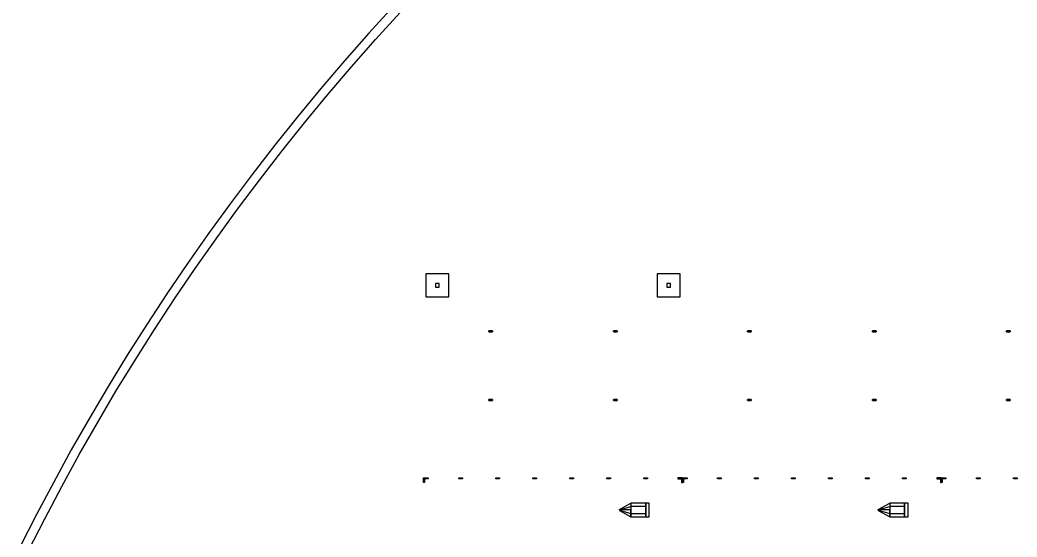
# Model space of a CAD drawing. Extents: x -50899 to 50899, y -48295 to 50898.
# Drawn here: x -45539 to -23771, y 22958 to 34244 of the extents above; entities that cross this region are included whole.
import ezdxf

# ---------------------------------------------------------------- set-up
doc = ezdxf.new("R2010")
doc.units = 0
doc.layers.add('GAP', color=1, linetype='continuous')
doc.layers.add('PIN', color=3, linetype='continuous')

# ---------------------------------------------------------------- blocks, each defined once
blk = doc.blocks.new('C1A')
at = {"layer": 'GAP'}
for points in [[(-100, 48400), (0, 48400), (0, 48380), (-80, 48380), (-80, 48300), (-100, 48300), (-100, 48400)], [(667, 48400), (747, 48400), (747, 48380), (667, 48380), (667, 48400)], [(1474, 48400), (1554, 48400), (1554, 48380), (1474, 48380), (1474, 48400)], [(2281, 48400), (2361, 48400), (2361, 48380), (2281, 48380), (2281, 48400)], [(3089, 48400), (3169, 48400), (3169, 48380), (3089, 48380), (3089, 48400)], [(3896, 48400), (3976, 48400), (3976, 48380), (3896, 48380), (3896, 48400)], [(4703, 48400), (4783, 48400), (4783, 48380), (4703, 48380), (4703, 48400)], [(5550, 48400), (5450, 48400), (5450, 48380), (5530, 48380), (5530, 48300), (5550, 48300), (5550, 48400)]]:
    blk.add_lwpolyline(points, dxfattribs=at)
blk = doc.blocks.new('C1AGAP')
for points in [[(-50, 52850), (-50, 52350), (450, 52350), (450, 52850), (-50, 52850)], [(5000, 52850), (5000, 52350), (5500, 52350), (5500, 52850), (5000, 52850)], [(160, 52640), (160, 52560), (240, 52560), (240, 52640), (160, 52640)], [(5210, 52640), (5210, 52560), (5290, 52560), (5290, 52640), (5210, 52640)], [(1323.35, 51611), (1323.35, 51589), (1322.65, 51589), (1322.65, 51611), (1323.35, 51611)], [(1323.35, 51611.2), (1323.35, 51611), (1401.65, 51611), (1401.65, 51611.2), (1323.35, 51611.2)], [(1346.35, 51607), (1346.35, 51606.8), (1378.65, 51606.8), (1378.65, 51607), (1346.35, 51607)], [(1347.05, 51606.8), (1347.05, 51593.2), (1346.35, 51593.2), (1346.35, 51606.8), (1347.05, 51606.8)], [(1346.35, 51593.2), (1346.35, 51593), (1378.65, 51593), (1378.65, 51593.2), (1346.35, 51593.2)], [(1358.5, 51611.2), (1358.5, 51611), (1366.5, 51611), (1366.5, 51611.2), (1358.5, 51611.2)], [(1358.5, 51611), (1360.5, 51611), (1360.5, 51611.2), (1358.5, 51611.2), (1358.5, 51611)], [(1358.5, 51607), (1358.5, 51606.8), (1366.5, 51606.8), (1366.5, 51607), (1358.5, 51607)], [(1358.5, 51607), (1360.5, 51607), (1360.5, 51606.8), (1358.5, 51606.8), (1358.5, 51607)], [(1358.5, 51593.2), (1358.5, 51593), (1366.5, 51593), (1366.5, 51593.2), (1358.5, 51593.2)], [(1358.5, 51593), (1360.5, 51593), (1360.5, 51593.2), (1358.5, 51593.2), (1358.5, 51593)], [(1360.5, 51611), (1363.5, 51609.5), (1363.5, 51609.7), (1360.5, 51611.2), (1360.5, 51611)], [(1360.5, 51607), (1363.5, 51608.5), (1363.5, 51608.3), (1360.5, 51606.8), (1360.5, 51607)], [(1360.5, 51593), (1363.5, 51591.5), (1363.5, 51591.7), (1360.5, 51593.2), (1360.5, 51593)], [(1360.5, 51589), (1363.5, 51590.5), (1363.5, 51590.3), (1360.5, 51588.8), (1360.5, 51589)], [(1363.5, 51609.5), (1364.3, 51609.5), (1364.3, 51609.7), (1363.5, 51609.7), (1363.5, 51609.5)], [(1363.5, 51608.5), (1364.3, 51608.5), (1364.3, 51608.3), (1363.5, 51608.3), (1363.5, 51608.5)], [(1363.5, 51591.5), (1364.3, 51591.5), (1364.3, 51591.7), (1363.5, 51591.7), (1363.5, 51591.5)], [(1363.5, 51590.5), (1364.3, 51590.5), (1364.3, 51590.3), (1363.5, 51590.3), (1363.5, 51590.5)], [(1364.3, 51607.8), (1364.5, 51607.8), (1364.5, 51610.2), (1364.3, 51610.2), (1364.3, 51607.8)], [(1364.3, 51589.8), (1364.5, 51589.8), (1364.5, 51592.2), (1364.3, 51592.2), (1364.3, 51589.8)], [(1364.5, 51610), (1366.5, 51611), (1366.5, 51611.2), (1364.5, 51610.2), (1364.5, 51610)], [(1364.5, 51608), (1366.5, 51607), (1366.5, 51606.8), (1364.5, 51607.8), (1364.5, 51608)], [(1364.5, 51592), (1366.5, 51593), (1366.5, 51593.2), (1364.5, 51592.2), (1364.5, 51592)], [(1364.5, 51590), (1366.5, 51589), (1366.5, 51588.8), (1364.5, 51589.8), (1364.5, 51590)], [(1377.95, 51606.8), (1377.95, 51593.2), (1378.65, 51593.2), (1378.65, 51606.8), (1377.95, 51606.8)], [(1401.65, 51611), (1401.65, 51589), (1402.35, 51589), (1402.35, 51611), (1401.65, 51611)], [(4048.35, 51611), (4048.35, 51589), (4047.65, 51589), (4047.65, 51611), (4048.35, 51611)], [(4048.35, 51611.2), (4048.35, 51611), (4126.65, 51611), (4126.65, 51611.2), (4048.35, 51611.2)], [(4071.35, 51607), (4071.35, 51606.8), (4103.65, 51606.8), (4103.65, 51607), (4071.35, 51607)], [(4072.05, 51606.8), (4072.05, 51593.2), (4071.35, 51593.2), (4071.35, 51606.8), (4072.05, 51606.8)], [(4071.35, 51593.2), (4071.35, 51593), (4103.65, 51593), (4103.65, 51593.2), (4071.35, 51593.2)], [(4083.5, 51611.2), (4083.5, 51611), (4091.5, 51611), (4091.5, 51611.2), (4083.5, 51611.2)], [(4083.5, 51611), (4085.5, 51611), (4085.5, 51611.2), (4083.5, 51611.2), (4083.5, 51611)], [(4083.5, 51607), (4083.5, 51606.8), (4091.5, 51606.8), (4091.5, 51607), (4083.5, 51607)], [(4083.5, 51607), (4085.5, 51607), (4085.5, 51606.8), (4083.5, 51606.8), (4083.5, 51607)], [(4083.5, 51593.2), (4083.5, 51593), (4091.5, 51593), (4091.5, 51593.2), (4083.5, 51593.2)], [(4083.5, 51593), (4085.5, 51593), (4085.5, 51593.2), (4083.5, 51593.2), (4083.5, 51593)], [(4085.5, 51611), (4088.5, 51609.5), (4088.5, 51609.7), (4085.5, 51611.2), (4085.5, 51611)], [(4085.5, 51607), (4088.5, 51608.5), (4088.5, 51608.3), (4085.5, 51606.8), (4085.5, 51607)], [(4085.5, 51593), (4088.5, 51591.5), (4088.5, 51591.7), (4085.5, 51593.2), (4085.5, 51593)], [(4085.5, 51589), (4088.5, 51590.5), (4088.5, 51590.3), (4085.5, 51588.8), (4085.5, 51589)], [(4088.5, 51609.5), (4089.3, 51609.5), (4089.3, 51609.7), (4088.5, 51609.7), (4088.5, 51609.5)], [(4088.5, 51608.5), (4089.3, 51608.5), (4089.3, 51608.3), (4088.5, 51608.3), (4088.5, 51608.5)], [(4088.5, 51591.5), (4089.3, 51591.5), (4089.3, 51591.7), (4088.5, 51591.7), (4088.5, 51591.5)], [(4088.5, 51590.5), (4089.3, 51590.5), (4089.3, 51590.3), (4088.5, 51590.3), (4088.5, 51590.5)], [(4089.3, 51607.8), (4089.5, 51607.8), (4089.5, 51610.2), (4089.3, 51610.2), (4089.3, 51607.8)], [(4089.3, 51589.8), (4089.5, 51589.8), (4089.5, 51592.2), (4089.3, 51592.2), (4089.3, 51589.8)], [(4089.5, 51610), (4091.5, 51611), (4091.5, 51611.2), (4089.5, 51610.2), (4089.5, 51610)], [(4089.5, 51608), (4091.5, 51607), (4091.5, 51606.8), (4089.5, 51607.8), (4089.5, 51608)], [(4089.5, 51592), (4091.5, 51593), (4091.5, 51593.2), (4089.5, 51592.2), (4089.5, 51592)], [(4089.5, 51590), (4091.5, 51589), (4091.5, 51588.8), (4089.5, 51589.8), (4089.5, 51590)], [(4102.95, 51606.8), (4102.95, 51593.2), (4103.65, 51593.2), (4103.65, 51606.8), (4102.95, 51606.8)], [(4126.65, 51611), (4126.65, 51589), (4127.35, 51589), (4127.35, 51611), (4126.65, 51611)], [(1323.35, 51589), (1323.35, 51588.8), (1401.65, 51588.8), (1401.65, 51589), (1323.35, 51589)], [(1358.5, 51589), (1358.5, 51588.8), (1366.5, 51588.8), (1366.5, 51589), (1358.5, 51589)], [(1358.5, 51589), (1360.5, 51589), (1360.5, 51588.8), (1358.5, 51588.8), (1358.5, 51589)], [(4048.35, 51589), (4048.35, 51588.8), (4126.65, 51588.8), (4126.65, 51589), (4048.35, 51589)], [(4083.5, 51589), (4083.5, 51588.8), (4091.5, 51588.8), (4091.5, 51589), (4083.5, 51589)], [(4083.5, 51589), (4085.5, 51589), (4085.5, 51588.8), (4083.5, 51588.8), (4083.5, 51589)], [(1323.35, 50111), (1323.35, 50089), (1322.65, 50089), (1322.65, 50111), (1323.35, 50111)], [(1323.35, 50111.2), (1323.35, 50111), (1401.65, 50111), (1401.65, 50111.2), (1323.35, 50111.2)], [(1323.35, 50089), (1323.35, 50088.8), (1401.65, 50088.8), (1401.65, 50089), (1323.35, 50089)], [(1346.35, 50107), (1346.35, 50106.8), (1378.65, 50106.8), (1378.65, 50107), (1346.35, 50107)], [(1347.05, 50106.8), (1347.05, 50093.2), (1346.35, 50093.2), (1346.35, 50106.8), (1347.05, 50106.8)], [(1346.35, 50093.2), (1346.35, 50093), (1378.65, 50093), (1378.65, 50093.2), (1346.35, 50093.2)], [(1358.5, 50111.2), (1358.5, 50111), (1366.5, 50111), (1366.5, 50111.2), (1358.5, 50111.2)], [(1358.5, 50111), (1360.5, 50111), (1360.5, 50111.2), (1358.5, 50111.2), (1358.5, 50111)], [(1358.5, 50107), (1358.5, 50106.8), (1366.5, 50106.8), (1366.5, 50107), (1358.5, 50107)], [(1358.5, 50107), (1360.5, 50107), (1360.5, 50106.8), (1358.5, 50106.8), (1358.5, 50107)], [(1358.5, 50093.2), (1358.5, 50093), (1366.5, 50093), (1366.5, 50093.2), (1358.5, 50093.2)], [(1358.5, 50093), (1360.5, 50093), (1360.5, 50093.2), (1358.5, 50093.2), (1358.5, 50093)], [(1358.5, 50089), (1358.5, 50088.8), (1366.5, 50088.8), (1366.5, 50089), (1358.5, 50089)], [(1358.5, 50089), (1360.5, 50089), (1360.5, 50088.8), (1358.5, 50088.8), (1358.5, 50089)], [(1360.5, 50111), (1363.5, 50109.5), (1363.5, 50109.7), (1360.5, 50111.2), (1360.5, 50111)], [(1360.5, 50107), (1363.5, 50108.5), (1363.5, 50108.3), (1360.5, 50106.8), (1360.5, 50107)], [(1360.5, 50093), (1363.5, 50091.5), (1363.5, 50091.7), (1360.5, 50093.2), (1360.5, 50093)], [(1360.5, 50089), (1363.5, 50090.5), (1363.5, 50090.3), (1360.5, 50088.8), (1360.5, 50089)], [(1363.5, 50109.5), (1364.3, 50109.5), (1364.3, 50109.7), (1363.5, 50109.7), (1363.5, 50109.5)], [(1363.5, 50108.5), (1364.3, 50108.5), (1364.3, 50108.3), (1363.5, 50108.3), (1363.5, 50108.5)], [(1363.5, 50091.5), (1364.3, 50091.5), (1364.3, 50091.7), (1363.5, 50091.7), (1363.5, 50091.5)], [(1363.5, 50090.5), (1364.3, 50090.5), (1364.3, 50090.3), (1363.5, 50090.3), (1363.5, 50090.5)], [(1364.3, 50107.8), (1364.5, 50107.8), (1364.5, 50110.2), (1364.3, 50110.2), (1364.3, 50107.8)], [(1364.3, 50089.8), (1364.5, 50089.8), (1364.5, 50092.2), (1364.3, 50092.2), (1364.3, 50089.8)], [(1364.5, 50110), (1366.5, 50111), (1366.5, 50111.2), (1364.5, 50110.2), (1364.5, 50110)], [(1364.5, 50108), (1366.5, 50107), (1366.5, 50106.8), (1364.5, 50107.8), (1364.5, 50108)], [(1364.5, 50092), (1366.5, 50093), (1366.5, 50093.2), (1364.5, 50092.2), (1364.5, 50092)], [(1364.5, 50090), (1366.5, 50089), (1366.5, 50088.8), (1364.5, 50089.8), (1364.5, 50090)], [(1377.95, 50106.8), (1377.95, 50093.2), (1378.65, 50093.2), (1378.65, 50106.8), (1377.95, 50106.8)], [(1401.65, 50111), (1401.65, 50089), (1402.35, 50089), (1402.35, 50111), (1401.65, 50111)], [(4048.35, 50111), (4048.35, 50089), (4047.65, 50089), (4047.65, 50111), (4048.35, 50111)], [(4048.35, 50111.2), (4048.35, 50111), (4126.65, 50111), (4126.65, 50111.2), (4048.35, 50111.2)], [(4048.35, 50089), (4048.35, 50088.8), (4126.65, 50088.8), (4126.65, 50089), (4048.35, 50089)], [(4071.35, 50107), (4071.35, 50106.8), (4103.65, 50106.8), (4103.65, 50107), (4071.35, 50107)], [(4072.05, 50106.8), (4072.05, 50093.2), (4071.35, 50093.2), (4071.35, 50106.8), (4072.05, 50106.8)], [(4071.35, 50093.2), (4071.35, 50093), (4103.65, 50093), (4103.65, 50093.2), (4071.35, 50093.2)], [(4083.5, 50111.2), (4083.5, 50111), (4091.5, 50111), (4091.5, 50111.2), (4083.5, 50111.2)], [(4083.5, 50111), (4085.5, 50111), (4085.5, 50111.2), (4083.5, 50111.2), (4083.5, 50111)], [(4083.5, 50107), (4083.5, 50106.8), (4091.5, 50106.8), (4091.5, 50107), (4083.5, 50107)], [(4083.5, 50107), (4085.5, 50107), (4085.5, 50106.8), (4083.5, 50106.8), (4083.5, 50107)], [(4083.5, 50093.2), (4083.5, 50093), (4091.5, 50093), (4091.5, 50093.2), (4083.5, 50093.2)], [(4083.5, 50093), (4085.5, 50093), (4085.5, 50093.2), (4083.5, 50093.2), (4083.5, 50093)], [(4083.5, 50089), (4083.5, 50088.8), (4091.5, 50088.8), (4091.5, 50089), (4083.5, 50089)], [(4083.5, 50089), (4085.5, 50089), (4085.5, 50088.8), (4083.5, 50088.8), (4083.5, 50089)], [(4085.5, 50111), (4088.5, 50109.5), (4088.5, 50109.7), (4085.5, 50111.2), (4085.5, 50111)], [(4085.5, 50107), (4088.5, 50108.5), (4088.5, 50108.3), (4085.5, 50106.8), (4085.5, 50107)], [(4085.5, 50093), (4088.5, 50091.5), (4088.5, 50091.7), (4085.5, 50093.2), (4085.5, 50093)], [(4085.5, 50089), (4088.5, 50090.5), (4088.5, 50090.3), (4085.5, 50088.8), (4085.5, 50089)], [(4088.5, 50109.5), (4089.3, 50109.5), (4089.3, 50109.7), (4088.5, 50109.7), (4088.5, 50109.5)], [(4088.5, 50108.5), (4089.3, 50108.5), (4089.3, 50108.3), (4088.5, 50108.3), (4088.5, 50108.5)], [(4088.5, 50091.5), (4089.3, 50091.5), (4089.3, 50091.7), (4088.5, 50091.7), (4088.5, 50091.5)], [(4088.5, 50090.5), (4089.3, 50090.5), (4089.3, 50090.3), (4088.5, 50090.3), (4088.5, 50090.5)], [(4089.3, 50107.8), (4089.5, 50107.8), (4089.5, 50110.2), (4089.3, 50110.2), (4089.3, 50107.8)], [(4089.3, 50089.8), (4089.5, 50089.8), (4089.5, 50092.2), (4089.3, 50092.2), (4089.3, 50089.8)], [(4089.5, 50110), (4091.5, 50111), (4091.5, 50111.2), (4089.5, 50110.2), (4089.5, 50110)], [(4089.5, 50108), (4091.5, 50107), (4091.5, 50106.8), (4089.5, 50107.8), (4089.5, 50108)], [(4089.5, 50092), (4091.5, 50093), (4091.5, 50093.2), (4089.5, 50092.2), (4089.5, 50092)], [(4089.5, 50090), (4091.5, 50089), (4091.5, 50088.8), (4089.5, 50089.8), (4089.5, 50090)], [(4102.95, 50106.8), (4102.95, 50093.2), (4103.65, 50093.2), (4103.65, 50106.8), (4102.95, 50106.8)], [(4126.65, 50111), (4126.65, 50089), (4127.35, 50089), (4127.35, 50111), (4126.65, 50111)], [(4425, 47700), (4175, 47700), (4175, 47709.84), (4425, 47850), (4425, 47700)], [(4425, 47700), (4175, 47700), (4175, 47709.84), (4425, 47850), (4425, 47700)], [(4425, 47700), (4175, 47700), (4175, 47690.16), (4425, 47550), (4425, 47700)], [(4425, 47700), (4175, 47700), (4175, 47690.16), (4425, 47550), (4425, 47700)], [(4750, 47850), (4425, 47850), (4425, 47550), (4750, 47550), (4750, 47850)], [(4750, 47850), (4425, 47850), (4425, 47550), (4750, 47550), (4750, 47850)], [(4825, 47850), (4750, 47850), (4750, 47550), (4825, 47550), (4825, 47850)], [(4825, 47850), (4750, 47850), (4750, 47550), (4825, 47550), (4825, 47850)]]:
    blk.add_lwpolyline(points)
blk = doc.blocks.new('C1APIN')
for points in [[(1346.35, 51611), (1346.35, 51589), (1323.35, 51589), (1323.35, 51611), (1346.35, 51611)], [(1346.35, 51611), (1346.35, 51607), (1378.65, 51607), (1378.65, 51611), (1346.35, 51611)], [(1346.35, 51593), (1346.35, 51589), (1378.65, 51589), (1378.65, 51593), (1346.35, 51593)], [(1358.5, 51611), (1358.5, 51607), (1366.5, 51607), (1366.5, 51611), (1358.5, 51611)], [(1358.5, 51607), (1360.5, 51607), (1360.5, 51611), (1358.5, 51611), (1358.5, 51607)], [(1358.5, 51593), (1358.5, 51589), (1366.5, 51589), (1366.5, 51593), (1358.5, 51593)], [(1358.5, 51589), (1360.5, 51589), (1360.5, 51593), (1358.5, 51593), (1358.5, 51589)], [(1360.5, 51609), (1363.5, 51609), (1363.5, 51609.5), (1360.5, 51611), (1360.5, 51609)], [(1360.5, 51609), (1363.5, 51609), (1363.5, 51608.5), (1360.5, 51607), (1360.5, 51609)], [(1360.5, 51591), (1363.5, 51591), (1363.5, 51591.5), (1360.5, 51593), (1360.5, 51591)], [(1360.5, 51591), (1363.5, 51591), (1363.5, 51590.5), (1360.5, 51589), (1360.5, 51591)], [(1363.5, 51608.5), (1364.3, 51608.5), (1364.3, 51609.5), (1363.5, 51609.5), (1363.5, 51608.5)], [(1363.5, 51590.5), (1364.3, 51590.5), (1364.3, 51591.5), (1363.5, 51591.5), (1363.5, 51590.5)], [(1364.5, 51609), (1366.5, 51609), (1366.5, 51611), (1364.5, 51610), (1364.5, 51609)], [(1364.5, 51609), (1366.5, 51609), (1366.5, 51607), (1364.5, 51608), (1364.5, 51609)], [(1364.5, 51591), (1366.5, 51591), (1366.5, 51593), (1364.5, 51592), (1364.5, 51591)], [(1364.5, 51591), (1366.5, 51591), (1366.5, 51589), (1364.5, 51590), (1364.5, 51591)], [(1378.65, 51611), (1378.65, 51589), (1401.65, 51589), (1401.65, 51611), (1378.65, 51611)], [(4071.35, 51611), (4071.35, 51589), (4048.35, 51589), (4048.35, 51611), (4071.35, 51611)], [(4071.35, 51611), (4071.35, 51607), (4103.65, 51607), (4103.65, 51611), (4071.35, 51611)], [(4071.35, 51593), (4071.35, 51589), (4103.65, 51589), (4103.65, 51593), (4071.35, 51593)], [(4083.5, 51611), (4083.5, 51607), (4091.5, 51607), (4091.5, 51611), (4083.5, 51611)], [(4083.5, 51607), (4085.5, 51607), (4085.5, 51611), (4083.5, 51611), (4083.5, 51607)], [(4083.5, 51593), (4083.5, 51589), (4091.5, 51589), (4091.5, 51593), (4083.5, 51593)], [(4083.5, 51589), (4085.5, 51589), (4085.5, 51593), (4083.5, 51593), (4083.5, 51589)], [(4085.5, 51609), (4088.5, 51609), (4088.5, 51609.5), (4085.5, 51611), (4085.5, 51609)], [(4085.5, 51609), (4088.5, 51609), (4088.5, 51608.5), (4085.5, 51607), (4085.5, 51609)], [(4085.5, 51591), (4088.5, 51591), (4088.5, 51591.5), (4085.5, 51593), (4085.5, 51591)], [(4085.5, 51591), (4088.5, 51591), (4088.5, 51590.5), (4085.5, 51589), (4085.5, 51591)], [(4088.5, 51608.5), (4089.3, 51608.5), (4089.3, 51609.5), (4088.5, 51609.5), (4088.5, 51608.5)], [(4088.5, 51590.5), (4089.3, 51590.5), (4089.3, 51591.5), (4088.5, 51591.5), (4088.5, 51590.5)], [(4089.5, 51609), (4091.5, 51609), (4091.5, 51611), (4089.5, 51610), (4089.5, 51609)], [(4089.5, 51609), (4091.5, 51609), (4091.5, 51607), (4089.5, 51608), (4089.5, 51609)], [(4089.5, 51591), (4091.5, 51591), (4091.5, 51593), (4089.5, 51592), (4089.5, 51591)], [(4089.5, 51591), (4091.5, 51591), (4091.5, 51589), (4089.5, 51590), (4089.5, 51591)], [(4103.65, 51611), (4103.65, 51589), (4126.65, 51589), (4126.65, 51611), (4103.65, 51611)], [(1346.35, 50111), (1346.35, 50089), (1323.35, 50089), (1323.35, 50111), (1346.35, 50111)], [(1346.35, 50111), (1346.35, 50107), (1378.65, 50107), (1378.65, 50111), (1346.35, 50111)], [(1346.35, 50093), (1346.35, 50089), (1378.65, 50089), (1378.65, 50093), (1346.35, 50093)], [(1358.5, 50111), (1358.5, 50107), (1366.5, 50107), (1366.5, 50111), (1358.5, 50111)], [(1358.5, 50107), (1360.5, 50107), (1360.5, 50111), (1358.5, 50111), (1358.5, 50107)], [(1358.5, 50093), (1358.5, 50089), (1366.5, 50089), (1366.5, 50093), (1358.5, 50093)], [(1358.5, 50089), (1360.5, 50089), (1360.5, 50093), (1358.5, 50093), (1358.5, 50089)], [(1360.5, 50109), (1363.5, 50109), (1363.5, 50109.5), (1360.5, 50111), (1360.5, 50109)], [(1360.5, 50109), (1363.5, 50109), (1363.5, 50108.5), (1360.5, 50107), (1360.5, 50109)], [(1360.5, 50091), (1363.5, 50091), (1363.5, 50091.5), (1360.5, 50093), (1360.5, 50091)], [(1360.5, 50091), (1363.5, 50091), (1363.5, 50090.5), (1360.5, 50089), (1360.5, 50091)], [(1363.5, 50108.5), (1364.3, 50108.5), (1364.3, 50109.5), (1363.5, 50109.5), (1363.5, 50108.5)], [(1363.5, 50090.5), (1364.3, 50090.5), (1364.3, 50091.5), (1363.5, 50091.5), (1363.5, 50090.5)], [(1364.5, 50109), (1366.5, 50109), (1366.5, 50111), (1364.5, 50110), (1364.5, 50109)], [(1364.5, 50109), (1366.5, 50109), (1366.5, 50107), (1364.5, 50108), (1364.5, 50109)], [(1364.5, 50091), (1366.5, 50091), (1366.5, 50093), (1364.5, 50092), (1364.5, 50091)], [(1364.5, 50091), (1366.5, 50091), (1366.5, 50089), (1364.5, 50090), (1364.5, 50091)], [(1378.65, 50111), (1378.65, 50089), (1401.65, 50089), (1401.65, 50111), (1378.65, 50111)], [(4071.35, 50111), (4071.35, 50089), (4048.35, 50089), (4048.35, 50111), (4071.35, 50111)], [(4071.35, 50111), (4071.35, 50107), (4103.65, 50107), (4103.65, 50111), (4071.35, 50111)], [(4071.35, 50093), (4071.35, 50089), (4103.65, 50089), (4103.65, 50093), (4071.35, 50093)], [(4083.5, 50111), (4083.5, 50107), (4091.5, 50107), (4091.5, 50111), (4083.5, 50111)], [(4083.5, 50107), (4085.5, 50107), (4085.5, 50111), (4083.5, 50111), (4083.5, 50107)], [(4083.5, 50093), (4083.5, 50089), (4091.5, 50089), (4091.5, 50093), (4083.5, 50093)], [(4083.5, 50089), (4085.5, 50089), (4085.5, 50093), (4083.5, 50093), (4083.5, 50089)], [(4085.5, 50109), (4088.5, 50109), (4088.5, 50109.5), (4085.5, 50111), (4085.5, 50109)], [(4085.5, 50109), (4088.5, 50109), (4088.5, 50108.5), (4085.5, 50107), (4085.5, 50109)], [(4085.5, 50091), (4088.5, 50091), (4088.5, 50091.5), (4085.5, 50093), (4085.5, 50091)], [(4085.5, 50091), (4088.5, 50091), (4088.5, 50090.5), (4085.5, 50089), (4085.5, 50091)], [(4088.5, 50108.5), (4089.3, 50108.5), (4089.3, 50109.5), (4088.5, 50109.5), (4088.5, 50108.5)], [(4088.5, 50090.5), (4089.3, 50090.5), (4089.3, 50091.5), (4088.5, 50091.5), (4088.5, 50090.5)], [(4089.5, 50109), (4091.5, 50109), (4091.5, 50111), (4089.5, 50110), (4089.5, 50109)], [(4089.5, 50109), (4091.5, 50109), (4091.5, 50107), (4089.5, 50108), (4089.5, 50109)], [(4089.5, 50091), (4091.5, 50091), (4091.5, 50093), (4089.5, 50092), (4089.5, 50091)], [(4089.5, 50091), (4091.5, 50091), (4091.5, 50089), (4089.5, 50090), (4089.5, 50091)], [(4103.65, 50111), (4103.65, 50089), (4126.65, 50089), (4126.65, 50111), (4103.65, 50111)], [(4425, 47700), (4175, 47700), (4175, 47705), (4425, 47775), (4425, 47700)], [(4425, 47700), (4175, 47700), (4175, 47705), (4425, 47775), (4425, 47700)], [(4425, 47700), (4175, 47700), (4175, 47695), (4425, 47625), (4425, 47700)], [(4425, 47700), (4175, 47700), (4175, 47695), (4425, 47625), (4425, 47700)], [(4750, 47775), (4425, 47775), (4425, 47625), (4750, 47625), (4750, 47775)], [(4750, 47775), (4425, 47775), (4425, 47625), (4750, 47625), (4750, 47775)]]:
    blk.add_lwpolyline(points)
blk = doc.blocks.new('C1B')
at = {"layer": 'GAP'}
for points in [[(-100, 48400), (0, 48400), (0, 48380), (-80, 48380), (-80, 48300), (-100, 48300), (-100, 48400)], [(667, 48400), (747, 48400), (747, 48380), (667, 48380), (667, 48400)], [(1474, 48400), (1554, 48400), (1554, 48380), (1474, 48380), (1474, 48400)], [(2281, 48400), (2361, 48400), (2361, 48380), (2281, 48380), (2281, 48400)], [(3089, 48400), (3169, 48400), (3169, 48380), (3089, 48380), (3089, 48400)], [(3896, 48400), (3976, 48400), (3976, 48380), (3896, 48380), (3896, 48400)], [(4703, 48400), (4783, 48400), (4783, 48380), (4703, 48380), (4703, 48400)], [(5550, 48400), (5450, 48400), (5450, 48380), (5530, 48380), (5530, 48300), (5550, 48300), (5550, 48400)]]:
    blk.add_lwpolyline(points, dxfattribs=at)
blk = doc.blocks.new('C1BGAP')
for points in [[(1323.35, 51611), (1323.35, 51589), (1322.65, 51589), (1322.65, 51611), (1323.35, 51611)], [(1323.35, 51611.2), (1323.35, 51611), (1401.65, 51611), (1401.65, 51611.2), (1323.35, 51611.2)], [(1346.35, 51607), (1346.35, 51606.8), (1378.65, 51606.8), (1378.65, 51607), (1346.35, 51607)], [(1347.05, 51606.8), (1347.05, 51593.2), (1346.35, 51593.2), (1346.35, 51606.8), (1347.05, 51606.8)], [(1346.35, 51593.2), (1346.35, 51593), (1378.65, 51593), (1378.65, 51593.2), (1346.35, 51593.2)], [(1358.5, 51611.2), (1358.5, 51611), (1366.5, 51611), (1366.5, 51611.2), (1358.5, 51611.2)], [(1358.5, 51611), (1360.5, 51611), (1360.5, 51611.2), (1358.5, 51611.2), (1358.5, 51611)], [(1358.5, 51607), (1358.5, 51606.8), (1366.5, 51606.8), (1366.5, 51607), (1358.5, 51607)], [(1358.5, 51607), (1360.5, 51607), (1360.5, 51606.8), (1358.5, 51606.8), (1358.5, 51607)], [(1358.5, 51593.2), (1358.5, 51593), (1366.5, 51593), (1366.5, 51593.2), (1358.5, 51593.2)], [(1358.5, 51593), (1360.5, 51593), (1360.5, 51593.2), (1358.5, 51593.2), (1358.5, 51593)], [(1360.5, 51611), (1363.5, 51609.45), (1363.5, 51609.65), (1360.5, 51611.2), (1360.5, 51611)], [(1360.5, 51607), (1363.5, 51608.55), (1363.5, 51608.35), (1360.5, 51606.8), (1360.5, 51607)], [(1360.5, 51593), (1363.5, 51591.45), (1363.5, 51591.65), (1360.5, 51593.2), (1360.5, 51593)], [(1360.5, 51589), (1363.5, 51590.55), (1363.5, 51590.35), (1360.5, 51588.8), (1360.5, 51589)], [(1363.5, 51609.45), (1364.3, 51609.45), (1364.3, 51609.65), (1363.5, 51609.65), (1363.5, 51609.45)], [(1363.5, 51608.55), (1364.3, 51608.55), (1364.3, 51608.35), (1363.5, 51608.35), (1363.5, 51608.55)], [(1363.5, 51591.45), (1364.3, 51591.45), (1364.3, 51591.65), (1363.5, 51591.65), (1363.5, 51591.45)], [(1363.5, 51590.55), (1364.3, 51590.55), (1364.3, 51590.35), (1363.5, 51590.35), (1363.5, 51590.55)], [(1364.3, 51607.8), (1364.5, 51607.8), (1364.5, 51610.2), (1364.3, 51610.2), (1364.3, 51607.8)], [(1364.3, 51589.8), (1364.5, 51589.8), (1364.5, 51592.2), (1364.3, 51592.2), (1364.3, 51589.8)], [(1364.5, 51610), (1366.5, 51611), (1366.5, 51611.2), (1364.5, 51610.2), (1364.5, 51610)], [(1364.5, 51608), (1366.5, 51607), (1366.5, 51606.8), (1364.5, 51607.8), (1364.5, 51608)], [(1364.5, 51592), (1366.5, 51593), (1366.5, 51593.2), (1364.5, 51592.2), (1364.5, 51592)], [(1364.5, 51590), (1366.5, 51589), (1366.5, 51588.8), (1364.5, 51589.8), (1364.5, 51590)], [(1377.95, 51606.8), (1377.95, 51593.2), (1378.65, 51593.2), (1378.65, 51606.8), (1377.95, 51606.8)], [(1401.65, 51611), (1401.65, 51589), (1402.35, 51589), (1402.35, 51611), (1401.65, 51611)], [(4048.35, 51611), (4048.35, 51589), (4047.65, 51589), (4047.65, 51611), (4048.35, 51611)], [(4048.35, 51611.2), (4048.35, 51611), (4126.65, 51611), (4126.65, 51611.2), (4048.35, 51611.2)], [(4071.35, 51607), (4071.35, 51606.8), (4103.65, 51606.8), (4103.65, 51607), (4071.35, 51607)], [(4072.05, 51606.8), (4072.05, 51593.2), (4071.35, 51593.2), (4071.35, 51606.8), (4072.05, 51606.8)], [(4071.35, 51593.2), (4071.35, 51593), (4103.65, 51593), (4103.65, 51593.2), (4071.35, 51593.2)], [(4083.5, 51611.2), (4083.5, 51611), (4091.5, 51611), (4091.5, 51611.2), (4083.5, 51611.2)], [(4083.5, 51611), (4085.5, 51611), (4085.5, 51611.2), (4083.5, 51611.2), (4083.5, 51611)], [(4083.5, 51607), (4083.5, 51606.8), (4091.5, 51606.8), (4091.5, 51607), (4083.5, 51607)], [(4083.5, 51607), (4085.5, 51607), (4085.5, 51606.8), (4083.5, 51606.8), (4083.5, 51607)], [(4083.5, 51593.2), (4083.5, 51593), (4091.5, 51593), (4091.5, 51593.2), (4083.5, 51593.2)], [(4083.5, 51593), (4085.5, 51593), (4085.5, 51593.2), (4083.5, 51593.2), (4083.5, 51593)], [(4085.5, 51611), (4088.5, 51609.45), (4088.5, 51609.65), (4085.5, 51611.2), (4085.5, 51611)], [(4085.5, 51607), (4088.5, 51608.55), (4088.5, 51608.35), (4085.5, 51606.8), (4085.5, 51607)], [(4085.5, 51593), (4088.5, 51591.45), (4088.5, 51591.65), (4085.5, 51593.2), (4085.5, 51593)], [(4085.5, 51589), (4088.5, 51590.55), (4088.5, 51590.35), (4085.5, 51588.8), (4085.5, 51589)], [(4088.5, 51609.45), (4089.3, 51609.45), (4089.3, 51609.65), (4088.5, 51609.65), (4088.5, 51609.45)], [(4088.5, 51608.55), (4089.3, 51608.55), (4089.3, 51608.35), (4088.5, 51608.35), (4088.5, 51608.55)], [(4088.5, 51591.45), (4089.3, 51591.45), (4089.3, 51591.65), (4088.5, 51591.65), (4088.5, 51591.45)], [(4088.5, 51590.55), (4089.3, 51590.55), (4089.3, 51590.35), (4088.5, 51590.35), (4088.5, 51590.55)], [(4089.3, 51607.8), (4089.5, 51607.8), (4089.5, 51610.2), (4089.3, 51610.2), (4089.3, 51607.8)], [(4089.3, 51589.8), (4089.5, 51589.8), (4089.5, 51592.2), (4089.3, 51592.2), (4089.3, 51589.8)], [(4089.5, 51610), (4091.5, 51611), (4091.5, 51611.2), (4089.5, 51610.2), (4089.5, 51610)], [(4089.5, 51608), (4091.5, 51607), (4091.5, 51606.8), (4089.5, 51607.8), (4089.5, 51608)], [(4089.5, 51592), (4091.5, 51593), (4091.5, 51593.2), (4089.5, 51592.2), (4089.5, 51592)], [(4089.5, 51590), (4091.5, 51589), (4091.5, 51588.8), (4089.5, 51589.8), (4089.5, 51590)], [(4102.95, 51606.8), (4102.95, 51593.2), (4103.65, 51593.2), (4103.65, 51606.8), (4102.95, 51606.8)], [(4126.65, 51611), (4126.65, 51589), (4127.35, 51589), (4127.35, 51611), (4126.65, 51611)], [(1323.35, 51589), (1323.35, 51588.8), (1401.65, 51588.8), (1401.65, 51589), (1323.35, 51589)], [(1358.5, 51589), (1358.5, 51588.8), (1366.5, 51588.8), (1366.5, 51589), (1358.5, 51589)], [(1358.5, 51589), (1360.5, 51589), (1360.5, 51588.8), (1358.5, 51588.8), (1358.5, 51589)], [(4048.35, 51589), (4048.35, 51588.8), (4126.65, 51588.8), (4126.65, 51589), (4048.35, 51589)], [(4083.5, 51589), (4083.5, 51588.8), (4091.5, 51588.8), (4091.5, 51589), (4083.5, 51589)], [(4083.5, 51589), (4085.5, 51589), (4085.5, 51588.8), (4083.5, 51588.8), (4083.5, 51589)], [(1323.35, 50111), (1323.35, 50089), (1322.65, 50089), (1322.65, 50111), (1323.35, 50111)], [(1323.35, 50111.2), (1323.35, 50111), (1401.65, 50111), (1401.65, 50111.2), (1323.35, 50111.2)], [(1323.35, 50089), (1323.35, 50088.8), (1401.65, 50088.8), (1401.65, 50089), (1323.35, 50089)], [(1346.35, 50107), (1346.35, 50106.8), (1378.65, 50106.8), (1378.65, 50107), (1346.35, 50107)], [(1347.05, 50106.8), (1347.05, 50093.2), (1346.35, 50093.2), (1346.35, 50106.8), (1347.05, 50106.8)], [(1346.35, 50093.2), (1346.35, 50093), (1378.65, 50093), (1378.65, 50093.2), (1346.35, 50093.2)], [(1358.5, 50111.2), (1358.5, 50111), (1366.5, 50111), (1366.5, 50111.2), (1358.5, 50111.2)], [(1358.5, 50111), (1360.5, 50111), (1360.5, 50111.2), (1358.5, 50111.2), (1358.5, 50111)], [(1358.5, 50107), (1358.5, 50106.8), (1366.5, 50106.8), (1366.5, 50107), (1358.5, 50107)], [(1358.5, 50107), (1360.5, 50107), (1360.5, 50106.8), (1358.5, 50106.8), (1358.5, 50107)], [(1358.5, 50093.2), (1358.5, 50093), (1366.5, 50093), (1366.5, 50093.2), (1358.5, 50093.2)], [(1358.5, 50093), (1360.5, 50093), (1360.5, 50093.2), (1358.5, 50093.2), (1358.5, 50093)], [(1358.5, 50089), (1358.5, 50088.8), (1366.5, 50088.8), (1366.5, 50089), (1358.5, 50089)], [(1358.5, 50089), (1360.5, 50089), (1360.5, 50088.8), (1358.5, 50088.8), (1358.5, 50089)], [(1360.5, 50111), (1363.5, 50109.45), (1363.5, 50109.65), (1360.5, 50111.2), (1360.5, 50111)], [(1360.5, 50107), (1363.5, 50108.55), (1363.5, 50108.35), (1360.5, 50106.8), (1360.5, 50107)], [(1360.5, 50093), (1363.5, 50091.45), (1363.5, 50091.65), (1360.5, 50093.2), (1360.5, 50093)], [(1360.5, 50089), (1363.5, 50090.55), (1363.5, 50090.35), (1360.5, 50088.8), (1360.5, 50089)], [(1363.5, 50109.45), (1364.3, 50109.45), (1364.3, 50109.65), (1363.5, 50109.65), (1363.5, 50109.45)], [(1363.5, 50108.55), (1364.3, 50108.55), (1364.3, 50108.35), (1363.5, 50108.35), (1363.5, 50108.55)], [(1363.5, 50091.45), (1364.3, 50091.45), (1364.3, 50091.65), (1363.5, 50091.65), (1363.5, 50091.45)], [(1363.5, 50090.55), (1364.3, 50090.55), (1364.3, 50090.35), (1363.5, 50090.35), (1363.5, 50090.55)], [(1364.3, 50107.8), (1364.5, 50107.8), (1364.5, 50110.2), (1364.3, 50110.2), (1364.3, 50107.8)], [(1364.3, 50089.8), (1364.5, 50089.8), (1364.5, 50092.2), (1364.3, 50092.2), (1364.3, 50089.8)], [(1364.5, 50110), (1366.5, 50111), (1366.5, 50111.2), (1364.5, 50110.2), (1364.5, 50110)], [(1364.5, 50108), (1366.5, 50107), (1366.5, 50106.8), (1364.5, 50107.8), (1364.5, 50108)], [(1364.5, 50092), (1366.5, 50093), (1366.5, 50093.2), (1364.5, 50092.2), (1364.5, 50092)], [(1364.5, 50090), (1366.5, 50089), (1366.5, 50088.8), (1364.5, 50089.8), (1364.5, 50090)], [(1377.95, 50106.8), (1377.95, 50093.2), (1378.65, 50093.2), (1378.65, 50106.8), (1377.95, 50106.8)], [(1401.65, 50111), (1401.65, 50089), (1402.35, 50089), (1402.35, 50111), (1401.65, 50111)], [(4048.35, 50111), (4048.35, 50089), (4047.65, 50089), (4047.65, 50111), (4048.35, 50111)], [(4048.35, 50111.2), (4048.35, 50111), (4126.65, 50111), (4126.65, 50111.2), (4048.35, 50111.2)], [(4048.35, 50089), (4048.35, 50088.8), (4126.65, 50088.8), (4126.65, 50089), (4048.35, 50089)], [(4071.35, 50107), (4071.35, 50106.8), (4103.65, 50106.8), (4103.65, 50107), (4071.35, 50107)], [(4072.05, 50106.8), (4072.05, 50093.2), (4071.35, 50093.2), (4071.35, 50106.8), (4072.05, 50106.8)], [(4071.35, 50093.2), (4071.35, 50093), (4103.65, 50093), (4103.65, 50093.2), (4071.35, 50093.2)], [(4083.5, 50111.2), (4083.5, 50111), (4091.5, 50111), (4091.5, 50111.2), (4083.5, 50111.2)], [(4083.5, 50111), (4085.5, 50111), (4085.5, 50111.2), (4083.5, 50111.2), (4083.5, 50111)], [(4083.5, 50107), (4083.5, 50106.8), (4091.5, 50106.8), (4091.5, 50107), (4083.5, 50107)], [(4083.5, 50107), (4085.5, 50107), (4085.5, 50106.8), (4083.5, 50106.8), (4083.5, 50107)], [(4083.5, 50093.2), (4083.5, 50093), (4091.5, 50093), (4091.5, 50093.2), (4083.5, 50093.2)], [(4083.5, 50093), (4085.5, 50093), (4085.5, 50093.2), (4083.5, 50093.2), (4083.5, 50093)], [(4083.5, 50089), (4083.5, 50088.8), (4091.5, 50088.8), (4091.5, 50089), (4083.5, 50089)], [(4083.5, 50089), (4085.5, 50089), (4085.5, 50088.8), (4083.5, 50088.8), (4083.5, 50089)], [(4085.5, 50111), (4088.5, 50109.45), (4088.5, 50109.65), (4085.5, 50111.2), (4085.5, 50111)], [(4085.5, 50107), (4088.5, 50108.55), (4088.5, 50108.35), (4085.5, 50106.8), (4085.5, 50107)], [(4085.5, 50093), (4088.5, 50091.45), (4088.5, 50091.65), (4085.5, 50093.2), (4085.5, 50093)], [(4085.5, 50089), (4088.5, 50090.55), (4088.5, 50090.35), (4085.5, 50088.8), (4085.5, 50089)], [(4088.5, 50109.45), (4089.3, 50109.45), (4089.3, 50109.65), (4088.5, 50109.65), (4088.5, 50109.45)], [(4088.5, 50108.55), (4089.3, 50108.55), (4089.3, 50108.35), (4088.5, 50108.35), (4088.5, 50108.55)], [(4088.5, 50091.45), (4089.3, 50091.45), (4089.3, 50091.65), (4088.5, 50091.65), (4088.5, 50091.45)], [(4088.5, 50090.55), (4089.3, 50090.55), (4089.3, 50090.35), (4088.5, 50090.35), (4088.5, 50090.55)], [(4089.3, 50107.8), (4089.5, 50107.8), (4089.5, 50110.2), (4089.3, 50110.2), (4089.3, 50107.8)], [(4089.3, 50089.8), (4089.5, 50089.8), (4089.5, 50092.2), (4089.3, 50092.2), (4089.3, 50089.8)], [(4089.5, 50110), (4091.5, 50111), (4091.5, 50111.2), (4089.5, 50110.2), (4089.5, 50110)], [(4089.5, 50108), (4091.5, 50107), (4091.5, 50106.8), (4089.5, 50107.8), (4089.5, 50108)], [(4089.5, 50092), (4091.5, 50093), (4091.5, 50093.2), (4089.5, 50092.2), (4089.5, 50092)], [(4089.5, 50090), (4091.5, 50089), (4091.5, 50088.8), (4089.5, 50089.8), (4089.5, 50090)], [(4102.95, 50106.8), (4102.95, 50093.2), (4103.65, 50093.2), (4103.65, 50106.8), (4102.95, 50106.8)], [(4126.65, 50111), (4126.65, 50089), (4127.35, 50089), (4127.35, 50111), (4126.65, 50111)], [(4425, 47700), (4175, 47700), (4175, 47709.84), (4425, 47850), (4425, 47700)], [(4425, 47700), (4175, 47700), (4175, 47709.84), (4425, 47850), (4425, 47700)], [(4425, 47700), (4175, 47700), (4175, 47690.16), (4425, 47550), (4425, 47700)], [(4425, 47700), (4175, 47700), (4175, 47690.16), (4425, 47550), (4425, 47700)], [(4750, 47850), (4425, 47850), (4425, 47550), (4750, 47550), (4750, 47850)], [(4750, 47850), (4425, 47850), (4425, 47550), (4750, 47550), (4750, 47850)], [(4825, 47850), (4750, 47850), (4750, 47550), (4825, 47550), (4825, 47850)], [(4825, 47850), (4750, 47850), (4750, 47550), (4825, 47550), (4825, 47850)]]:
    blk.add_lwpolyline(points)
blk = doc.blocks.new('C1BPIN')
for points in [[(1346.35, 51611), (1346.35, 51589), (1323.35, 51589), (1323.35, 51611), (1346.35, 51611)], [(1346.35, 51611), (1346.35, 51607), (1378.65, 51607), (1378.65, 51611), (1346.35, 51611)], [(1346.35, 51593), (1346.35, 51589), (1378.65, 51589), (1378.65, 51593), (1346.35, 51593)], [(1358.5, 51611), (1358.5, 51607), (1366.5, 51607), (1366.5, 51611), (1358.5, 51611)], [(1358.5, 51607), (1360.5, 51607), (1360.5, 51611), (1358.5, 51611), (1358.5, 51607)], [(1358.5, 51593), (1358.5, 51589), (1366.5, 51589), (1366.5, 51593), (1358.5, 51593)], [(1358.5, 51589), (1360.5, 51589), (1360.5, 51593), (1358.5, 51593), (1358.5, 51589)], [(1360.5, 51609), (1363.5, 51609), (1363.5, 51609.45), (1360.5, 51611), (1360.5, 51609)], [(1360.5, 51609), (1363.5, 51609), (1363.5, 51608.55), (1360.5, 51607), (1360.5, 51609)], [(1360.5, 51591), (1363.5, 51591), (1363.5, 51591.45), (1360.5, 51593), (1360.5, 51591)], [(1360.5, 51591), (1363.5, 51591), (1363.5, 51590.55), (1360.5, 51589), (1360.5, 51591)], [(1363.5, 51608.55), (1364.3, 51608.55), (1364.3, 51609.45), (1363.5, 51609.45), (1363.5, 51608.55)], [(1363.5, 51590.55), (1364.3, 51590.55), (1364.3, 51591.45), (1363.5, 51591.45), (1363.5, 51590.55)], [(1364.5, 51609), (1366.5, 51609), (1366.5, 51611), (1364.5, 51610), (1364.5, 51609)], [(1364.5, 51609), (1366.5, 51609), (1366.5, 51607), (1364.5, 51608), (1364.5, 51609)], [(1364.5, 51591), (1366.5, 51591), (1366.5, 51593), (1364.5, 51592), (1364.5, 51591)], [(1364.5, 51591), (1366.5, 51591), (1366.5, 51589), (1364.5, 51590), (1364.5, 51591)], [(1378.65, 51611), (1378.65, 51589), (1401.65, 51589), (1401.65, 51611), (1378.65, 51611)], [(4071.35, 51611), (4071.35, 51589), (4048.35, 51589), (4048.35, 51611), (4071.35, 51611)], [(4071.35, 51611), (4071.35, 51607), (4103.65, 51607), (4103.65, 51611), (4071.35, 51611)], [(4071.35, 51593), (4071.35, 51589), (4103.65, 51589), (4103.65, 51593), (4071.35, 51593)], [(4083.5, 51611), (4083.5, 51607), (4091.5, 51607), (4091.5, 51611), (4083.5, 51611)], [(4083.5, 51607), (4085.5, 51607), (4085.5, 51611), (4083.5, 51611), (4083.5, 51607)], [(4083.5, 51593), (4083.5, 51589), (4091.5, 51589), (4091.5, 51593), (4083.5, 51593)], [(4083.5, 51589), (4085.5, 51589), (4085.5, 51593), (4083.5, 51593), (4083.5, 51589)], [(4085.5, 51609), (4088.5, 51609), (4088.5, 51609.45), (4085.5, 51611), (4085.5, 51609)], [(4085.5, 51609), (4088.5, 51609), (4088.5, 51608.55), (4085.5, 51607), (4085.5, 51609)], [(4085.5, 51591), (4088.5, 51591), (4088.5, 51591.45), (4085.5, 51593), (4085.5, 51591)], [(4085.5, 51591), (4088.5, 51591), (4088.5, 51590.55), (4085.5, 51589), (4085.5, 51591)], [(4088.5, 51608.55), (4089.3, 51608.55), (4089.3, 51609.45), (4088.5, 51609.45), (4088.5, 51608.55)], [(4088.5, 51590.55), (4089.3, 51590.55), (4089.3, 51591.45), (4088.5, 51591.45), (4088.5, 51590.55)], [(4089.5, 51609), (4091.5, 51609), (4091.5, 51611), (4089.5, 51610), (4089.5, 51609)], [(4089.5, 51609), (4091.5, 51609), (4091.5, 51607), (4089.5, 51608), (4089.5, 51609)], [(4089.5, 51591), (4091.5, 51591), (4091.5, 51593), (4089.5, 51592), (4089.5, 51591)], [(4089.5, 51591), (4091.5, 51591), (4091.5, 51589), (4089.5, 51590), (4089.5, 51591)], [(4103.65, 51611), (4103.65, 51589), (4126.65, 51589), (4126.65, 51611), (4103.65, 51611)], [(1346.35, 50111), (1346.35, 50089), (1323.35, 50089), (1323.35, 50111), (1346.35, 50111)], [(1346.35, 50111), (1346.35, 50107), (1378.65, 50107), (1378.65, 50111), (1346.35, 50111)], [(1346.35, 50093), (1346.35, 50089), (1378.65, 50089), (1378.65, 50093), (1346.35, 50093)], [(1358.5, 50111), (1358.5, 50107), (1366.5, 50107), (1366.5, 50111), (1358.5, 50111)], [(1358.5, 50107), (1360.5, 50107), (1360.5, 50111), (1358.5, 50111), (1358.5, 50107)], [(1358.5, 50093), (1358.5, 50089), (1366.5, 50089), (1366.5, 50093), (1358.5, 50093)], [(1358.5, 50089), (1360.5, 50089), (1360.5, 50093), (1358.5, 50093), (1358.5, 50089)], [(1360.5, 50109), (1363.5, 50109), (1363.5, 50109.45), (1360.5, 50111), (1360.5, 50109)], [(1360.5, 50109), (1363.5, 50109), (1363.5, 50108.55), (1360.5, 50107), (1360.5, 50109)], [(1360.5, 50091), (1363.5, 50091), (1363.5, 50091.45), (1360.5, 50093), (1360.5, 50091)], [(1360.5, 50091), (1363.5, 50091), (1363.5, 50090.55), (1360.5, 50089), (1360.5, 50091)], [(1363.5, 50108.55), (1364.3, 50108.55), (1364.3, 50109.45), (1363.5, 50109.45), (1363.5, 50108.55)], [(1363.5, 50090.55), (1364.3, 50090.55), (1364.3, 50091.45), (1363.5, 50091.45), (1363.5, 50090.55)], [(1364.5, 50109), (1366.5, 50109), (1366.5, 50111), (1364.5, 50110), (1364.5, 50109)], [(1364.5, 50109), (1366.5, 50109), (1366.5, 50107), (1364.5, 50108), (1364.5, 50109)], [(1364.5, 50091), (1366.5, 50091), (1366.5, 50093), (1364.5, 50092), (1364.5, 50091)], [(1364.5, 50091), (1366.5, 50091), (1366.5, 50089), (1364.5, 50090), (1364.5, 50091)], [(1378.65, 50111), (1378.65, 50089), (1401.65, 50089), (1401.65, 50111), (1378.65, 50111)], [(4071.35, 50111), (4071.35, 50089), (4048.35, 50089), (4048.35, 50111), (4071.35, 50111)], [(4071.35, 50111), (4071.35, 50107), (4103.65, 50107), (4103.65, 50111), (4071.35, 50111)], [(4071.35, 50093), (4071.35, 50089), (4103.65, 50089), (4103.65, 50093), (4071.35, 50093)], [(4083.5, 50111), (4083.5, 50107), (4091.5, 50107), (4091.5, 50111), (4083.5, 50111)], [(4083.5, 50107), (4085.5, 50107), (4085.5, 50111), (4083.5, 50111), (4083.5, 50107)], [(4083.5, 50093), (4083.5, 50089), (4091.5, 50089), (4091.5, 50093), (4083.5, 50093)], [(4083.5, 50089), (4085.5, 50089), (4085.5, 50093), (4083.5, 50093), (4083.5, 50089)], [(4085.5, 50109), (4088.5, 50109), (4088.5, 50109.45), (4085.5, 50111), (4085.5, 50109)], [(4085.5, 50109), (4088.5, 50109), (4088.5, 50108.55), (4085.5, 50107), (4085.5, 50109)], [(4085.5, 50091), (4088.5, 50091), (4088.5, 50091.45), (4085.5, 50093), (4085.5, 50091)], [(4085.5, 50091), (4088.5, 50091), (4088.5, 50090.55), (4085.5, 50089), (4085.5, 50091)], [(4088.5, 50108.55), (4089.3, 50108.55), (4089.3, 50109.45), (4088.5, 50109.45), (4088.5, 50108.55)], [(4088.5, 50090.55), (4089.3, 50090.55), (4089.3, 50091.45), (4088.5, 50091.45), (4088.5, 50090.55)], [(4089.5, 50109), (4091.5, 50109), (4091.5, 50111), (4089.5, 50110), (4089.5, 50109)], [(4089.5, 50109), (4091.5, 50109), (4091.5, 50107), (4089.5, 50108), (4089.5, 50109)], [(4089.5, 50091), (4091.5, 50091), (4091.5, 50093), (4089.5, 50092), (4089.5, 50091)], [(4089.5, 50091), (4091.5, 50091), (4091.5, 50089), (4089.5, 50090), (4089.5, 50091)], [(4103.65, 50111), (4103.65, 50089), (4126.65, 50089), (4126.65, 50111), (4103.65, 50111)], [(4425, 47700), (4175, 47700), (4175, 47705), (4425, 47775), (4425, 47700)], [(4425, 47700), (4175, 47700), (4175, 47705), (4425, 47775), (4425, 47700)], [(4425, 47700), (4175, 47700), (4175, 47695), (4425, 47625), (4425, 47700)], [(4425, 47700), (4175, 47700), (4175, 47695), (4425, 47625), (4425, 47700)], [(4750, 47775), (4425, 47775), (4425, 47625), (4750, 47625), (4750, 47775)], [(4750, 47775), (4425, 47775), (4425, 47625), (4750, 47625), (4750, 47775)]]:
    blk.add_lwpolyline(points)
blk = doc.blocks.new('C1C')
at = {"layer": 'GAP'}
for points in [[(-100, 48400), (0, 48400), (0, 48380), (-80, 48380), (-80, 48300), (-100, 48300), (-100, 48400)], [(667, 48400), (747, 48400), (747, 48380), (667, 48380), (667, 48400)], [(1474, 48400), (1554, 48400), (1554, 48380), (1474, 48380), (1474, 48400)]]:
    blk.add_lwpolyline(points, dxfattribs=at)
blk = doc.blocks.new('C1CGAP')
for points in [[(1323.35, 51611), (1323.35, 51589), (1322.65, 51589), (1322.65, 51611), (1323.35, 51611)], [(1323.35, 51611.2), (1323.35, 51611), (1401.65, 51611), (1401.65, 51611.2), (1323.35, 51611.2)], [(1346.35, 51607), (1346.35, 51606.8), (1378.65, 51606.8), (1378.65, 51607), (1346.35, 51607)], [(1347.05, 51606.8), (1347.05, 51593.2), (1346.35, 51593.2), (1346.35, 51606.8), (1347.05, 51606.8)], [(1346.35, 51593.2), (1346.35, 51593), (1378.65, 51593), (1378.65, 51593.2), (1346.35, 51593.2)], [(1358.525, 51611.2), (1358.525, 51611), (1366.475, 51611), (1366.475, 51611.2), (1358.525, 51611.2)], [(1358.525, 51611), (1360.525, 51611), (1360.525, 51611.2), (1358.525, 51611.2), (1358.525, 51611)], [(1358.525, 51607), (1358.525, 51606.8), (1366.475, 51606.8), (1366.475, 51607), (1358.525, 51607)], [(1358.525, 51607), (1360.525, 51607), (1360.525, 51606.8), (1358.525, 51606.8), (1358.525, 51607)], [(1358.525, 51593.2), (1358.525, 51593), (1366.475, 51593), (1366.475, 51593.2), (1358.525, 51593.2)], [(1358.525, 51593), (1360.525, 51593), (1360.525, 51593.2), (1358.525, 51593.2), (1358.525, 51593)], [(1360.525, 51611), (1363.525, 51609.45), (1363.525, 51609.65), (1360.525, 51611.2), (1360.525, 51611)], [(1360.525, 51607), (1363.525, 51608.55), (1363.525, 51608.35), (1360.525, 51606.8), (1360.525, 51607)], [(1360.525, 51593), (1363.525, 51591.45), (1363.525, 51591.65), (1360.525, 51593.2), (1360.525, 51593)], [(1360.525, 51589), (1363.525, 51590.55), (1363.525, 51590.35), (1360.525, 51588.8), (1360.525, 51589)], [(1363.525, 51609.45), (1364.325, 51609.45), (1364.325, 51609.65), (1363.525, 51609.65), (1363.525, 51609.45)], [(1363.525, 51608.55), (1364.325, 51608.55), (1364.325, 51608.35), (1363.525, 51608.35), (1363.525, 51608.55)], [(1363.525, 51591.45), (1364.325, 51591.45), (1364.325, 51591.65), (1363.525, 51591.65), (1363.525, 51591.45)], [(1363.525, 51590.55), (1364.325, 51590.55), (1364.325, 51590.35), (1363.525, 51590.35), (1363.525, 51590.55)], [(1364.325, 51607.8), (1364.475, 51607.8), (1364.475, 51610.2), (1364.325, 51610.2), (1364.325, 51607.8)], [(1364.325, 51589.8), (1364.475, 51589.8), (1364.475, 51592.2), (1364.325, 51592.2), (1364.325, 51589.8)], [(1364.475, 51610), (1366.475, 51611), (1366.475, 51611.2), (1364.475, 51610.2), (1364.475, 51610)], [(1364.475, 51608), (1366.475, 51607), (1366.475, 51606.8), (1364.475, 51607.8), (1364.475, 51608)], [(1364.475, 51592), (1366.475, 51593), (1366.475, 51593.2), (1364.475, 51592.2), (1364.475, 51592)], [(1364.475, 51590), (1366.475, 51589), (1366.475, 51588.8), (1364.475, 51589.8), (1364.475, 51590)], [(1377.95, 51606.8), (1377.95, 51593.2), (1378.65, 51593.2), (1378.65, 51606.8), (1377.95, 51606.8)], [(1401.65, 51611), (1401.65, 51589), (1402.35, 51589), (1402.35, 51611), (1401.65, 51611)], [(1323.35, 51589), (1323.35, 51588.8), (1401.65, 51588.8), (1401.65, 51589), (1323.35, 51589)], [(1358.525, 51589), (1358.525, 51588.8), (1366.475, 51588.8), (1366.475, 51589), (1358.525, 51589)], [(1358.525, 51589), (1360.525, 51589), (1360.525, 51588.8), (1358.525, 51588.8), (1358.525, 51589)], [(1323.35, 50111), (1323.35, 50089), (1322.65, 50089), (1322.65, 50111), (1323.35, 50111)], [(1323.35, 50111.2), (1323.35, 50111), (1401.65, 50111), (1401.65, 50111.2), (1323.35, 50111.2)], [(1323.35, 50089), (1323.35, 50088.8), (1401.65, 50088.8), (1401.65, 50089), (1323.35, 50089)], [(1346.35, 50107), (1346.35, 50106.8), (1378.65, 50106.8), (1378.65, 50107), (1346.35, 50107)], [(1347.05, 50106.8), (1347.05, 50093.2), (1346.35, 50093.2), (1346.35, 50106.8), (1347.05, 50106.8)], [(1346.35, 50093.2), (1346.35, 50093), (1378.65, 50093), (1378.65, 50093.2), (1346.35, 50093.2)], [(1358.525, 50111.2), (1358.525, 50111), (1366.475, 50111), (1366.475, 50111.2), (1358.525, 50111.2)], [(1358.525, 50111), (1360.525, 50111), (1360.525, 50111.2), (1358.525, 50111.2), (1358.525, 50111)], [(1358.525, 50107), (1358.525, 50106.8), (1366.475, 50106.8), (1366.475, 50107), (1358.525, 50107)], [(1358.525, 50107), (1360.525, 50107), (1360.525, 50106.8), (1358.525, 50106.8), (1358.525, 50107)], [(1358.525, 50093.2), (1358.525, 50093), (1366.475, 50093), (1366.475, 50093.2), (1358.525, 50093.2)], [(1358.525, 50093), (1360.525, 50093), (1360.525, 50093.2), (1358.525, 50093.2), (1358.525, 50093)], [(1358.525, 50089), (1358.525, 50088.8), (1366.475, 50088.8), (1366.475, 50089), (1358.525, 50089)], [(1358.525, 50089), (1360.525, 50089), (1360.525, 50088.8), (1358.525, 50088.8), (1358.525, 50089)], [(1360.525, 50111), (1363.525, 50109.45), (1363.525, 50109.65), (1360.525, 50111.2), (1360.525, 50111)], [(1360.525, 50107), (1363.525, 50108.55), (1363.525, 50108.35), (1360.525, 50106.8), (1360.525, 50107)], [(1360.525, 50093), (1363.525, 50091.45), (1363.525, 50091.65), (1360.525, 50093.2), (1360.525, 50093)], [(1360.525, 50089), (1363.525, 50090.55), (1363.525, 50090.35), (1360.525, 50088.8), (1360.525, 50089)], [(1363.525, 50109.45), (1364.325, 50109.45), (1364.325, 50109.65), (1363.525, 50109.65), (1363.525, 50109.45)], [(1363.525, 50108.55), (1364.325, 50108.55), (1364.325, 50108.35), (1363.525, 50108.35), (1363.525, 50108.55)], [(1363.525, 50091.45), (1364.325, 50091.45), (1364.325, 50091.65), (1363.525, 50091.65), (1363.525, 50091.45)], [(1363.525, 50090.55), (1364.325, 50090.55), (1364.325, 50090.35), (1363.525, 50090.35), (1363.525, 50090.55)], [(1364.325, 50107.8), (1364.475, 50107.8), (1364.475, 50110.2), (1364.325, 50110.2), (1364.325, 50107.8)], [(1364.325, 50089.8), (1364.475, 50089.8), (1364.475, 50092.2), (1364.325, 50092.2), (1364.325, 50089.8)], [(1364.475, 50110), (1366.475, 50111), (1366.475, 50111.2), (1364.475, 50110.2), (1364.475, 50110)], [(1364.475, 50108), (1366.475, 50107), (1366.475, 50106.8), (1364.475, 50107.8), (1364.475, 50108)], [(1364.475, 50092), (1366.475, 50093), (1366.475, 50093.2), (1364.475, 50092.2), (1364.475, 50092)], [(1364.475, 50090), (1366.475, 50089), (1366.475, 50088.8), (1364.475, 50089.8), (1364.475, 50090)], [(1377.95, 50106.8), (1377.95, 50093.2), (1378.65, 50093.2), (1378.65, 50106.8), (1377.95, 50106.8)], [(1401.65, 50111), (1401.65, 50089), (1402.35, 50089), (1402.35, 50111), (1401.65, 50111)]]:
    blk.add_lwpolyline(points)
blk = doc.blocks.new('C1CPIN')
for points in [[(1346.35, 51611), (1346.35, 51589), (1323.35, 51589), (1323.35, 51611), (1346.35, 51611)], [(1346.35, 51611), (1346.35, 51607), (1378.65, 51607), (1378.65, 51611), (1346.35, 51611)], [(1346.35, 51593), (1346.35, 51589), (1378.65, 51589), (1378.65, 51593), (1346.35, 51593)], [(1358.525, 51611), (1358.525, 51607), (1366.475, 51607), (1366.475, 51611), (1358.525, 51611)], [(1358.525, 51607), (1360.525, 51607), (1360.525, 51611), (1358.525, 51611), (1358.525, 51607)], [(1358.525, 51593), (1358.525, 51589), (1366.475, 51589), (1366.475, 51593), (1358.525, 51593)], [(1358.525, 51589), (1360.525, 51589), (1360.525, 51593), (1358.525, 51593), (1358.525, 51589)], [(1360.525, 51609), (1363.525, 51609), (1363.525, 51609.45), (1360.525, 51611), (1360.525, 51609)], [(1360.525, 51609), (1363.525, 51609), (1363.525, 51608.55), (1360.525, 51607), (1360.525, 51609)], [(1360.525, 51591), (1363.525, 51591), (1363.525, 51591.45), (1360.525, 51593), (1360.525, 51591)], [(1360.525, 51591), (1363.525, 51591), (1363.525, 51590.55), (1360.525, 51589), (1360.525, 51591)], [(1363.525, 51608.55), (1364.325, 51608.55), (1364.325, 51609.45), (1363.525, 51609.45), (1363.525, 51608.55)], [(1363.525, 51590.55), (1364.325, 51590.55), (1364.325, 51591.45), (1363.525, 51591.45), (1363.525, 51590.55)], [(1364.475, 51609), (1366.475, 51609), (1366.475, 51611), (1364.475, 51610), (1364.475, 51609)], [(1364.475, 51609), (1366.475, 51609), (1366.475, 51607), (1364.475, 51608), (1364.475, 51609)], [(1364.475, 51591), (1366.475, 51591), (1366.475, 51593), (1364.475, 51592), (1364.475, 51591)], [(1364.475, 51591), (1366.475, 51591), (1366.475, 51589), (1364.475, 51590), (1364.475, 51591)], [(1378.65, 51611), (1378.65, 51589), (1401.65, 51589), (1401.65, 51611), (1378.65, 51611)], [(1346.35, 50111), (1346.35, 50089), (1323.35, 50089), (1323.35, 50111), (1346.35, 50111)], [(1346.35, 50111), (1346.35, 50107), (1378.65, 50107), (1378.65, 50111), (1346.35, 50111)], [(1346.35, 50093), (1346.35, 50089), (1378.65, 50089), (1378.65, 50093), (1346.35, 50093)], [(1358.525, 50111), (1358.525, 50107), (1366.475, 50107), (1366.475, 50111), (1358.525, 50111)], [(1358.525, 50107), (1360.525, 50107), (1360.525, 50111), (1358.525, 50111), (1358.525, 50107)], [(1358.525, 50093), (1358.525, 50089), (1366.475, 50089), (1366.475, 50093), (1358.525, 50093)], [(1358.525, 50089), (1360.525, 50089), (1360.525, 50093), (1358.525, 50093), (1358.525, 50089)], [(1360.525, 50109), (1363.525, 50109), (1363.525, 50109.45), (1360.525, 50111), (1360.525, 50109)], [(1360.525, 50109), (1363.525, 50109), (1363.525, 50108.55), (1360.525, 50107), (1360.525, 50109)], [(1360.525, 50091), (1363.525, 50091), (1363.525, 50091.45), (1360.525, 50093), (1360.525, 50091)], [(1360.525, 50091), (1363.525, 50091), (1363.525, 50090.55), (1360.525, 50089), (1360.525, 50091)], [(1363.525, 50108.55), (1364.325, 50108.55), (1364.325, 50109.45), (1363.525, 50109.45), (1363.525, 50108.55)], [(1363.525, 50090.55), (1364.325, 50090.55), (1364.325, 50091.45), (1363.525, 50091.45), (1363.525, 50090.55)], [(1364.475, 50109), (1366.475, 50109), (1366.475, 50111), (1364.475, 50110), (1364.475, 50109)], [(1364.475, 50109), (1366.475, 50109), (1366.475, 50107), (1364.475, 50108), (1364.475, 50109)], [(1364.475, 50091), (1366.475, 50091), (1366.475, 50093), (1364.475, 50092), (1364.475, 50091)], [(1364.475, 50091), (1366.475, 50091), (1366.475, 50089), (1364.475, 50090), (1364.475, 50091)], [(1378.65, 50111), (1378.65, 50089), (1401.65, 50089), (1401.65, 50111), (1378.65, 50111)]]:
    blk.add_lwpolyline(points)

msp = doc.modelspace()

# ---------------------------------------------------------------- linework, layer by layer
for points in [[(-37384, 34543), (-37922, 33952), (-38451, 33352), (-38970, 32744), (-39480, 32127), (-39980, 31503), (-40470, 30871), (-40950, 30231), (-41420, 29584), (-41879, 28930), (-42329, 28268), (-42768, 27600), (-43196, 26924), (-43614, 26242), (-44020, 25554), (-44417, 24859), (-44802, 24158), (-45176, 23451), (-45539, 22739)], [(-45360, 22649), (-44998, 23359), (-44626, 24063), (-44242, 24762), (-43847, 25454), (-43442, 26139), (-43026, 26819), (-42599, 27491), (-42162, 28157), (-41715, 28816), (-41257, 29468), (-40789, 30113), (-40311, 30750), (-39823, 31379), (-39325, 32001), (-38817, 32615), (-38300, 33221), (-37773, 33818), (-37237, 34408)]]:
    msp.add_lwpolyline(points)

# ---------------------------------------------------------------- block references
for name, p in [('C1A', (-36625, -24150)), ('C1B', (-30975, -24150)), ('C1C', (-25325, -24150))]:
    msp.add_blockref(name, p)
at = {"layer": 'GAP'}
for name, p in [('C1AGAP', (-36625, -24150)), ('C1BGAP', (-30975, -24150)), ('C1CGAP', (-25325, -24150))]:
    msp.add_blockref(name, p, dxfattribs=at)
at = {"layer": 'PIN'}
for name, p in [('C1APIN', (-36625, -24150)), ('C1BPIN', (-30975, -24150)), ('C1CPIN', (-25325, -24150))]:
    msp.add_blockref(name, p, dxfattribs=at)

doc.saveas('drawing.dxf')
